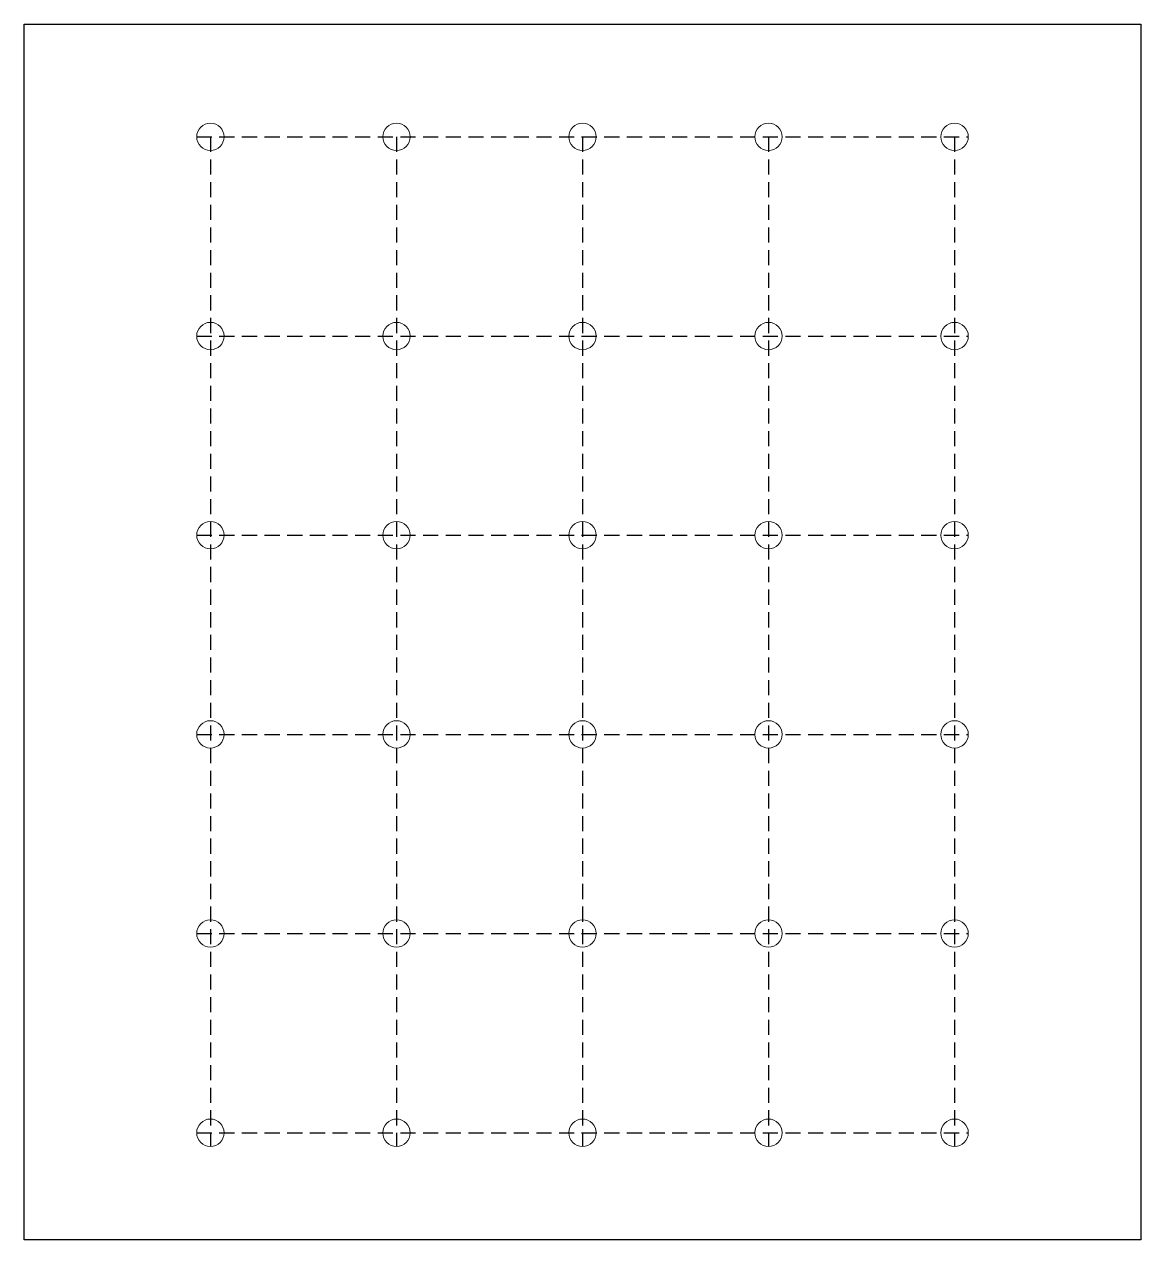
# Model space of a CAD drawing. Header units: inches. Extents: x -913 to 64634, y -1481 to 18188.
# Drawn here: x 1786 to 2256, y 1295 to 1806 of the extents above; entities that cross this region are included whole.
import ezdxf

# ---------------------------------------------------------------- set-up
doc = ezdxf.new("R2010")
doc.units = ezdxf.units.IN
doc.header["$MEASUREMENT"] = 0
doc.linetypes.add('HIDDEN', pattern=[9.525, 6.35, -3.175])
doc.layers.add('AIR', color=7, linetype='Continuous')
doc.layers.add('DB wire', color=240, linetype='Continuous')
doc.layers.add('E. Fixture', color=6, linetype='Continuous', lineweight=20)

msp = doc.modelspace()

# ---------------------------------------------------------------- linework, layer by layer
at = {"layer": 'AIR', "linetype": 'HIDDEN'}
for p, q in [((1864.76, 1758.65), (1864.76, 1333.89)), ((1943.02, 1758.65), (1943.02, 1333.89)), ((2021.28, 1758.65), (2021.28, 1333.89)), ((2099.54, 1758.65), (2099.54, 1333.89)), ((2177.8, 1758.65), (2177.8, 1333.89)), ((1859, 1674.85), (2183.56, 1674.85)), ((1859, 1591.05), (2183.56, 1591.05)), ((1859, 1507.25), (2183.56, 1507.25)), ((1859, 1423.45), (2183.56, 1423.45))]:
    msp.add_line(p, q, dxfattribs=at)
at = {"layer": 'DB wire', "linetype": 'HIDDEN'}
for p, q in [((1786.5, 1806), (2256.06, 1806)), ((1859, 1758.65), (2183.56, 1758.65)), ((1859, 1339.65), (2183.56, 1339.65))]:
    msp.add_line(p, q, dxfattribs=at)
at = {"layer": 'DB wire'}
msp.add_lwpolyline([(1786.5, 1806), (2256.06, 1806), (2256.06, 1294.65), (1786.5, 1294.65)], close=True, dxfattribs=at)
at = {"layer": 'E. Fixture', "lineweight": 5}
for centre in [(1864.76, 1758.65), (1943.02, 1758.65), (2021.28, 1758.65), (2099.54, 1758.65), (2177.8, 1758.65), (1864.76, 1674.85), (1943.02, 1674.85), (2021.28, 1674.85), (2099.54, 1674.85), (2177.8, 1674.85), (1864.76, 1591.05), (1943.02, 1591.05), (2021.28, 1591.05), (2099.54, 1591.05), (2177.8, 1591.05), (1864.76, 1507.25), (1943.02, 1507.25), (2021.28, 1507.25), (2099.54, 1507.25), (2177.8, 1507.25), (1864.76, 1423.45), (1943.02, 1423.45), (2021.28, 1423.45), (2099.54, 1423.45), (2177.8, 1423.45), (1864.76, 1339.65), (1943.02, 1339.65), (2021.28, 1339.65), (2099.54, 1339.65), (2177.8, 1339.65)]:
    msp.add_circle(centre, 5.76, dxfattribs=at)

doc.saveas('drawing.dxf')
